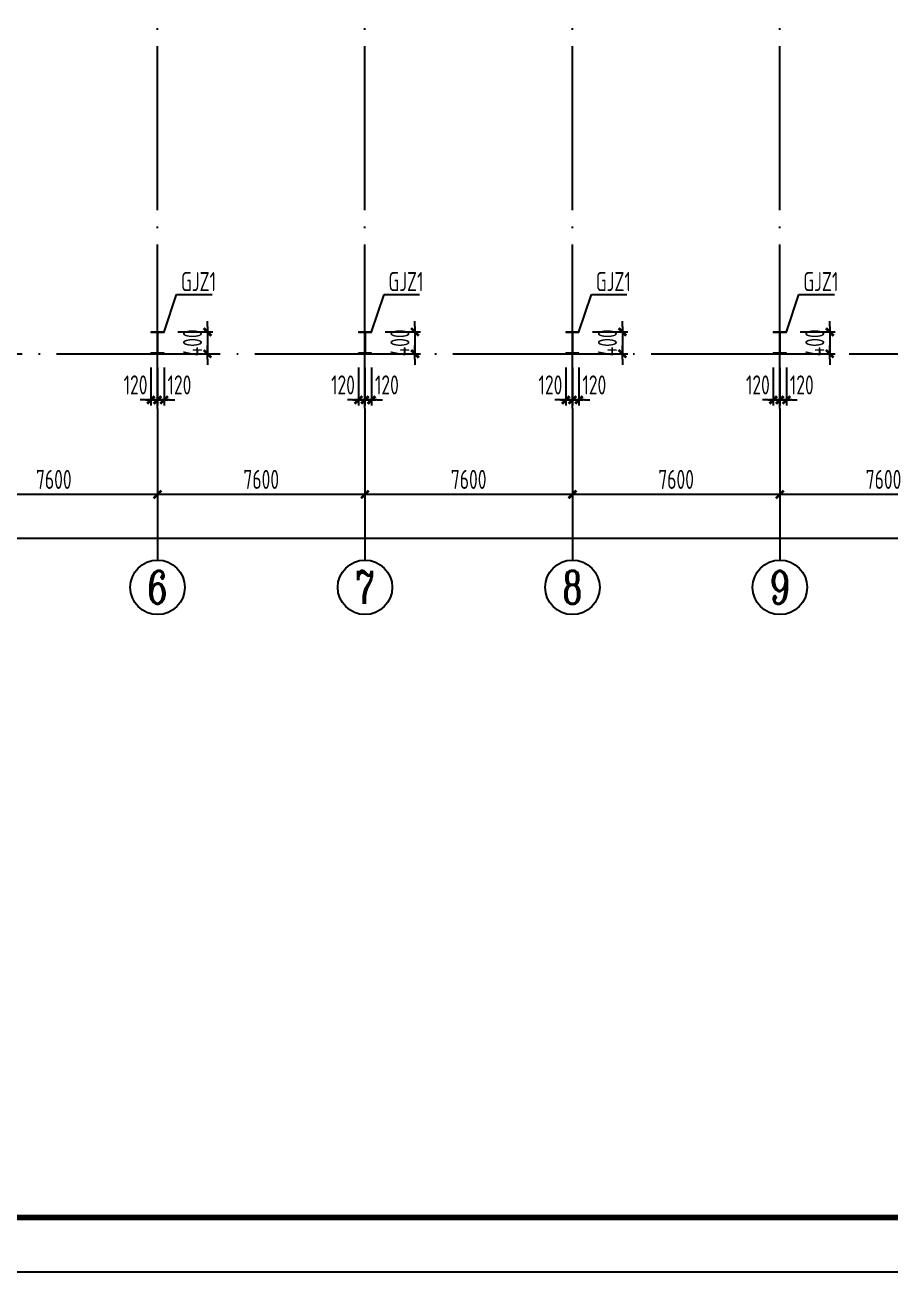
# Model space of a CAD drawing. Extents: x -3102990 to -851544, y -5293060 to -2540151.
# Drawn here: x -2203769 to -2187921, y -2672902 to -2650069 of the extents above; entities that cross this region are included whole.
import ezdxf
from ezdxf.enums import TextEntityAlignment as Align

# ---------------------------------------------------------------- set-up
doc = ezdxf.new("R2010")
doc.units = 0
doc.header["$LTSCALE"] = 1000
doc.header["$PDMODE"] = 1
doc.linetypes.add('DOTE', pattern=[2.42, 2, -0.2, 0.02, -0.2])
doc.layers.get('0').update_dxf_attribs({"linetype": 'CONTINUOUS'})
doc.layers.get('Defpoints').update_dxf_attribs({"linetype": 'CONTINUOUS'})
for name, color, linetype in [('AXIS', 253, 'DOTE'), ('COLU', 7, 'CONTINUOUS'), ('DIM', 3, 'CONTINUOUS'), ('NUM', 7, 'CONTINUOUS'), ('PUB_TITLE', 4, 'CONTINUOUS'), ('TEXT', 7, 'CONTINUOUS')]:
    doc.layers.add(name, color=color, linetype=linetype)
doc.layers.add('yichutu', color=7, linetype='CONTINUOUS', true_color=0xffffff, plot=False)
doc.styles.add('TSSD_Axis', font='Complex.shx', dxfattribs={"width": 0.7, "bigfont": 'hztxt.shx'})
doc.styles.add('TSSD_Dimension', font='tssdeng.shx', dxfattribs={"width": 0.7, "bigfont": 'Hztxt.shx'})
doc.styles.add('TSSD_Rein', font='Tssdeng.shx', dxfattribs={"width": 0.75, "bigfont": 'hztxt.shx'})
doc.dimstyles.new('TSSD_100_100', dxfattribs={"dimtxt": 350, "dimasz": 100, "dimexe": 100, "dimexo": 250, "dimgap": 100, "dimtad": 1, "dimdec": 0, "dimzin": 0, "dimdsep": 46, "dimtxsty": 'TSSD_Dimension', "dimblk": '_tsdbk', "dimcen": 0, "dimdle": 100, "dimclrt": 7, "dimadec": 0, "dimazin": 0, "dimtfac": 1, "dimtdec": 0, "dimtix": 1, "dimtmove": 2, "dimatfit": 3, "dimldrblk": '_tsdbk', "dimfxl": 250, "dimtolj": 1, "dimtzin": 0, "dimarcsym": 0})
doc.dimstyles.new('TSSD_200_100', dxfattribs={"dimtxt": 350, "dimasz": 100, "dimexe": 100, "dimexo": 250, "dimgap": 100, "dimtad": 1, "dimdec": 0, "dimlfac": 2, "dimzin": 0, "dimdsep": 46, "dimtxsty": 'TSSD_Dimension', "dimblk": 'ARCHTICK', "dimcen": 0, "dimdle": 100, "dimclrt": 7, "dimadec": 0, "dimazin": 0, "dimtfac": 1, "dimtdec": 0, "dimtix": 1, "dimtmove": 2, "dimatfit": 3, "dimfxl": 1, "dimtolj": 1, "dimtzin": 0, "dimarcsym": 0})

# ---------------------------------------------------------------- blocks, each defined once
blk = doc.blocks.new('ts_axno')
at = {"color": 0, "linetype": 'ByBlock', "lineweight": -2}
blk.add_circle((0, 0), 0.5, dxfattribs=at)
at = {"color": 0, "linetype": 'ByBlock', "lineweight": -2, "style": 'TSSD_Axis', "width": 0.7}
blk.add_attdef('A', text='', height=0.6, dxfattribs=at).set_placement((0, 0), align=Align.MIDDLE_CENTER)
blk = doc.blocks.new('_ArchTick')
at = {"color": 0, "const_width": 0.5}
blk.add_lwpolyline([(-0.71, -0.71), (0.71, 0.71)], dxfattribs=at)
blk = doc.blocks.new('*D43')
at = {"layer": 'Defpoints', "color": 0, "ltscale": 1.5}
for p in [(-2189940, -2657090), (-2186140, -2657090), (-2189940, -2658665)]:
    blk.add_point(p, dxfattribs=at)
at = {"layer": 'DIM', "color": 0, "lineweight": -2, "ltscale": 1.5}
for p, q in [((-2189940, -2657340), (-2189940, -2658765)), ((-2186140, -2657340), (-2186140, -2658765)), ((-2186040, -2658665), (-2190040, -2658665))]:
    blk.add_line(p, q, dxfattribs=at)
at = {"layer": 'DIM', "color": 0, "lineweight": -2, "ltscale": 1.5, "xscale": 100, "yscale": 100, "zscale": 100, "rotation": 180}
blk.add_blockref('_ArchTick', (-2189940, -2658665), dxfattribs=at)
at = {"layer": 'DIM', "color": 0, "lineweight": -2, "ltscale": 1.5, "xscale": 100, "yscale": 100, "zscale": 100}
blk.add_blockref('_ArchTick', (-2186140, -2658665), dxfattribs=at)
at = {"layer": 'DIM', "color": 7, "ltscale": 1.5, "insert": (-2188040, -2658390), "char_height": 350, "attachment_point": 5, "style": 'TSSD_Dimension'}
blk.add_mtext('\\A1;7600', dxfattribs=at)
blk = doc.blocks.new('*D44')
at = {"layer": 'Defpoints', "color": 0, "ltscale": 1.5}
for p in [(-2193740, -2657090), (-2189940, -2657090), (-2193740, -2658665)]:
    blk.add_point(p, dxfattribs=at)
at = {"layer": 'DIM', "color": 0, "lineweight": -2, "ltscale": 1.5}
for p, q in [((-2193740, -2657340), (-2193740, -2658765)), ((-2189940, -2657340), (-2189940, -2658765)), ((-2189840, -2658665), (-2193840, -2658665))]:
    blk.add_line(p, q, dxfattribs=at)
at = {"layer": 'DIM', "color": 0, "lineweight": -2, "ltscale": 1.5, "xscale": 100, "yscale": 100, "zscale": 100, "rotation": 180}
blk.add_blockref('_ArchTick', (-2193740, -2658665), dxfattribs=at)
at = {"layer": 'DIM', "color": 0, "lineweight": -2, "ltscale": 1.5, "xscale": 100, "yscale": 100, "zscale": 100}
blk.add_blockref('_ArchTick', (-2189940, -2658665), dxfattribs=at)
at = {"layer": 'DIM', "color": 7, "ltscale": 1.5, "insert": (-2191840, -2658390), "char_height": 350, "attachment_point": 5, "style": 'TSSD_Dimension'}
blk.add_mtext('\\A1;7600', dxfattribs=at)
blk = doc.blocks.new('*D45')
at = {"layer": 'Defpoints', "color": 0, "ltscale": 1.5}
for p in [(-2197540, -2657090), (-2193740, -2657090), (-2197540, -2658665)]:
    blk.add_point(p, dxfattribs=at)
at = {"layer": 'DIM', "color": 0, "lineweight": -2, "ltscale": 1.5}
for p, q in [((-2197540, -2657340), (-2197540, -2658765)), ((-2193740, -2657340), (-2193740, -2658765)), ((-2193640, -2658665), (-2197640, -2658665))]:
    blk.add_line(p, q, dxfattribs=at)
at = {"layer": 'DIM', "color": 0, "lineweight": -2, "ltscale": 1.5, "xscale": 100, "yscale": 100, "zscale": 100, "rotation": 180}
blk.add_blockref('_ArchTick', (-2197540, -2658665), dxfattribs=at)
at = {"layer": 'DIM', "color": 0, "lineweight": -2, "ltscale": 1.5, "xscale": 100, "yscale": 100, "zscale": 100}
blk.add_blockref('_ArchTick', (-2193740, -2658665), dxfattribs=at)
at = {"layer": 'DIM', "color": 7, "ltscale": 1.5, "insert": (-2195640, -2658390), "char_height": 350, "attachment_point": 5, "style": 'TSSD_Dimension'}
blk.add_mtext('\\A1;7600', dxfattribs=at)
blk = doc.blocks.new('*D46')
at = {"layer": 'Defpoints', "color": 0, "ltscale": 1.5}
for p in [(-2201340, -2657090), (-2197540, -2657090), (-2201340, -2658665)]:
    blk.add_point(p, dxfattribs=at)
at = {"layer": 'DIM', "color": 0, "lineweight": -2, "ltscale": 1.5}
for p, q in [((-2201340, -2657340), (-2201340, -2658765)), ((-2197540, -2657340), (-2197540, -2658765)), ((-2197440, -2658665), (-2201440, -2658665))]:
    blk.add_line(p, q, dxfattribs=at)
at = {"layer": 'DIM', "color": 0, "lineweight": -2, "ltscale": 1.5, "xscale": 100, "yscale": 100, "zscale": 100, "rotation": 180}
blk.add_blockref('_ArchTick', (-2201340, -2658665), dxfattribs=at)
at = {"layer": 'DIM', "color": 0, "lineweight": -2, "ltscale": 1.5, "xscale": 100, "yscale": 100, "zscale": 100}
blk.add_blockref('_ArchTick', (-2197540, -2658665), dxfattribs=at)
at = {"layer": 'DIM', "color": 7, "ltscale": 1.5, "insert": (-2199440, -2658390), "char_height": 350, "attachment_point": 5, "style": 'TSSD_Dimension'}
blk.add_mtext('\\A1;7600', dxfattribs=at)
blk = doc.blocks.new('*D47')
at = {"layer": 'Defpoints', "color": 0, "ltscale": 1.5}
for p in [(-2205140, -2657090), (-2201340, -2657090), (-2205140, -2658665)]:
    blk.add_point(p, dxfattribs=at)
at = {"layer": 'DIM', "color": 0, "lineweight": -2, "ltscale": 1.5}
for p, q in [((-2205140, -2657340), (-2205140, -2658765)), ((-2201340, -2657340), (-2201340, -2658765)), ((-2201240, -2658665), (-2205240, -2658665))]:
    blk.add_line(p, q, dxfattribs=at)
at = {"layer": 'DIM', "color": 0, "lineweight": -2, "ltscale": 1.5, "xscale": 100, "yscale": 100, "zscale": 100, "rotation": 180}
blk.add_blockref('_ArchTick', (-2205140, -2658665), dxfattribs=at)
at = {"layer": 'DIM', "color": 0, "lineweight": -2, "ltscale": 1.5, "xscale": 100, "yscale": 100, "zscale": 100}
blk.add_blockref('_ArchTick', (-2201340, -2658665), dxfattribs=at)
at = {"layer": 'DIM', "color": 7, "ltscale": 1.5, "insert": (-2203240, -2658390), "char_height": 350, "attachment_point": 5, "style": 'TSSD_Dimension'}
blk.add_mtext('\\A1;7600', dxfattribs=at)
blk = doc.blocks.new('*D52')
at = {"layer": 'Defpoints', "color": 0, "ltscale": 1.5}
for p in [(-2220340, -2657090), (-2144340, -2657090), (-2144340, -2659465)]:
    blk.add_point(p, dxfattribs=at)
at = {"layer": 'DIM', "color": 0, "lineweight": -2, "ltscale": 1.5}
for p, q in [((-2220340, -2657340), (-2220340, -2659565)), ((-2144340, -2657340), (-2144340, -2659565)), ((-2220440, -2659465), (-2144240, -2659465))]:
    blk.add_line(p, q, dxfattribs=at)
at = {"layer": 'DIM', "color": 0, "lineweight": -2, "ltscale": 1.5, "xscale": 100, "yscale": 100, "zscale": 100, "rotation": 180}
blk.add_blockref('_ArchTick', (-2220340, -2659465), dxfattribs=at)
at = {"layer": 'DIM', "color": 0, "lineweight": -2, "ltscale": 1.5, "xscale": 100, "yscale": 100, "zscale": 100}
blk.add_blockref('_ArchTick', (-2144340, -2659465), dxfattribs=at)
at = {"layer": 'DIM', "color": 7, "ltscale": 1.5, "insert": (-2182340, -2659190), "char_height": 350, "attachment_point": 5, "style": 'TSSD_Dimension'}
blk.add_mtext('\\A1;152000', dxfattribs=at)
blk = doc.blocks.new('_tsdbk')
blk.add_line((-1, 0), (1.5, 0))
blk.add_lwpolyline([(-0.7, -0.7, 0.5, 0.5, 0), (0.7, 0.7, 0.5, 0.5, 0)], format="xyseb")
blk = doc.blocks.new('*D680')
at = {"layer": 'Defpoints', "color": 0}
for p in [(-2201460, -2656090), (-2201340, -2656090), (-2201340, -2656935)]:
    blk.add_point(p, dxfattribs=at)
at = {"layer": 'DIM', "color": 0, "lineweight": -2}
for p, q in [((-2201460, -2656340), (-2201460, -2657035)), ((-2201340, -2656340), (-2201340, -2657035)), ((-2201560, -2656935), (-2201660, -2656935)), ((-2201460, -2656935), (-2201340, -2656935)), ((-2201240, -2656935), (-2201140, -2656935))]:
    blk.add_line(p, q, dxfattribs=at)
at = {"layer": 'DIM', "color": 0, "lineweight": -2, "xscale": 100, "yscale": 100, "zscale": 100}
blk.add_blockref('_tsdbk', (-2201460, -2656935), dxfattribs=at)
at = {"layer": 'DIM', "color": 0, "lineweight": -2, "xscale": 100, "yscale": 100, "zscale": 100, "rotation": 180}
blk.add_blockref('_tsdbk', (-2201340, -2656935), dxfattribs=at)
at = {"layer": 'DIM', "color": 7, "insert": (-2201742, -2656660), "char_height": 350, "attachment_point": 5, "style": 'TSSD_Dimension'}
blk.add_mtext('\\A1;120', dxfattribs=at)
blk = doc.blocks.new('*D681')
at = {"layer": 'Defpoints', "color": 0}
for p in [(-2201220, -2655690), (-2201220, -2656090), (-2200424, -2656090)]:
    blk.add_point(p, dxfattribs=at)
at = {"layer": 'DIM', "color": 0, "lineweight": -2}
for p, q in [((-2200424, -2655590), (-2200424, -2655490)), ((-2200970, -2655690), (-2200324, -2655690)), ((-2200424, -2655690), (-2200424, -2656090)), ((-2200970, -2656090), (-2200324, -2656090)), ((-2200424, -2656190), (-2200424, -2656290))]:
    blk.add_line(p, q, dxfattribs=at)
at = {"layer": 'DIM', "color": 0, "lineweight": -2, "xscale": 100, "yscale": 100, "zscale": 100}
for p, rotation in [((-2200424, -2655690), 270), ((-2200424, -2656090), 90)]:
    blk.add_blockref('_tsdbk', p, dxfattribs=dict(at, rotation=rotation))
at = {"layer": 'DIM', "color": 7, "insert": (-2200699, -2655890), "char_height": 350, "attachment_point": 5, "rotation": 90, "style": 'TSSD_Dimension'}
blk.add_mtext('\\A1;400', dxfattribs=at)
blk = doc.blocks.new('*D684')
at = {"layer": 'Defpoints', "color": 0}
for p in [(-2201340, -2656090), (-2201220, -2656090), (-2201220, -2656935)]:
    blk.add_point(p, dxfattribs=at)
at = {"layer": 'DIM', "color": 0, "lineweight": -2}
for p, q in [((-2201340, -2656340), (-2201340, -2657035)), ((-2201220, -2656340), (-2201220, -2657035)), ((-2201440, -2656935), (-2201540, -2656935)), ((-2201340, -2656935), (-2201220, -2656935)), ((-2201120, -2656935), (-2201020, -2656935))]:
    blk.add_line(p, q, dxfattribs=at)
at = {"layer": 'DIM', "color": 0, "lineweight": -2, "xscale": 100, "yscale": 100, "zscale": 100}
blk.add_blockref('_tsdbk', (-2201340, -2656935), dxfattribs=at)
at = {"layer": 'DIM', "color": 0, "lineweight": -2, "xscale": 100, "yscale": 100, "zscale": 100, "rotation": 180}
blk.add_blockref('_tsdbk', (-2201220, -2656935), dxfattribs=at)
at = {"layer": 'DIM', "color": 7, "insert": (-2200938, -2656660), "char_height": 350, "attachment_point": 5, "style": 'TSSD_Dimension'}
blk.add_mtext('\\A1;120', dxfattribs=at)
blk = doc.blocks.new('*D686')
at = {"layer": 'Defpoints', "color": 0}
for p in [(-2197660, -2656090), (-2197540, -2656090), (-2197540, -2656935)]:
    blk.add_point(p, dxfattribs=at)
at = {"layer": 'DIM', "color": 0, "lineweight": -2}
for p, q in [((-2197660, -2656340), (-2197660, -2657035)), ((-2197540, -2656340), (-2197540, -2657035)), ((-2197760, -2656935), (-2197860, -2656935)), ((-2197660, -2656935), (-2197540, -2656935)), ((-2197440, -2656935), (-2197340, -2656935))]:
    blk.add_line(p, q, dxfattribs=at)
at = {"layer": 'DIM', "color": 0, "lineweight": -2, "xscale": 100, "yscale": 100, "zscale": 100}
blk.add_blockref('_tsdbk', (-2197660, -2656935), dxfattribs=at)
at = {"layer": 'DIM', "color": 0, "lineweight": -2, "xscale": 100, "yscale": 100, "zscale": 100, "rotation": 180}
blk.add_blockref('_tsdbk', (-2197540, -2656935), dxfattribs=at)
at = {"layer": 'DIM', "color": 7, "insert": (-2197942, -2656660), "char_height": 350, "attachment_point": 5, "style": 'TSSD_Dimension'}
blk.add_mtext('\\A1;120', dxfattribs=at)
blk = doc.blocks.new('*D687')
at = {"layer": 'Defpoints', "color": 0}
for p in [(-2197420, -2655690), (-2197420, -2656090), (-2196624, -2656090)]:
    blk.add_point(p, dxfattribs=at)
at = {"layer": 'DIM', "color": 0, "lineweight": -2}
for p, q in [((-2196624, -2655590), (-2196624, -2655490)), ((-2197170, -2655690), (-2196524, -2655690)), ((-2196624, -2655690), (-2196624, -2656090)), ((-2197170, -2656090), (-2196524, -2656090)), ((-2196624, -2656190), (-2196624, -2656290))]:
    blk.add_line(p, q, dxfattribs=at)
at = {"layer": 'DIM', "color": 0, "lineweight": -2, "xscale": 100, "yscale": 100, "zscale": 100}
for p, rotation in [((-2196624, -2655690), 270), ((-2196624, -2656090), 90)]:
    blk.add_blockref('_tsdbk', p, dxfattribs=dict(at, rotation=rotation))
at = {"layer": 'DIM', "color": 7, "insert": (-2196899, -2655890), "char_height": 350, "attachment_point": 5, "rotation": 90, "style": 'TSSD_Dimension'}
blk.add_mtext('\\A1;400', dxfattribs=at)
blk = doc.blocks.new('*D690')
at = {"layer": 'Defpoints', "color": 0}
for p in [(-2197540, -2656090), (-2197420, -2656090), (-2197420, -2656935)]:
    blk.add_point(p, dxfattribs=at)
at = {"layer": 'DIM', "color": 0, "lineweight": -2}
for p, q in [((-2197540, -2656340), (-2197540, -2657035)), ((-2197420, -2656340), (-2197420, -2657035)), ((-2197640, -2656935), (-2197740, -2656935)), ((-2197540, -2656935), (-2197420, -2656935)), ((-2197320, -2656935), (-2197220, -2656935))]:
    blk.add_line(p, q, dxfattribs=at)
at = {"layer": 'DIM', "color": 0, "lineweight": -2, "xscale": 100, "yscale": 100, "zscale": 100}
blk.add_blockref('_tsdbk', (-2197540, -2656935), dxfattribs=at)
at = {"layer": 'DIM', "color": 0, "lineweight": -2, "xscale": 100, "yscale": 100, "zscale": 100, "rotation": 180}
blk.add_blockref('_tsdbk', (-2197420, -2656935), dxfattribs=at)
at = {"layer": 'DIM', "color": 7, "insert": (-2197138, -2656660), "char_height": 350, "attachment_point": 5, "style": 'TSSD_Dimension'}
blk.add_mtext('\\A1;120', dxfattribs=at)
blk = doc.blocks.new('*D692')
at = {"layer": 'Defpoints', "color": 0}
for p in [(-2193860, -2656090), (-2193740, -2656090), (-2193740, -2656935)]:
    blk.add_point(p, dxfattribs=at)
at = {"layer": 'DIM', "color": 0, "lineweight": -2}
for p, q in [((-2193860, -2656340), (-2193860, -2657035)), ((-2193740, -2656340), (-2193740, -2657035)), ((-2193960, -2656935), (-2194060, -2656935)), ((-2193860, -2656935), (-2193740, -2656935)), ((-2193640, -2656935), (-2193540, -2656935))]:
    blk.add_line(p, q, dxfattribs=at)
at = {"layer": 'DIM', "color": 0, "lineweight": -2, "xscale": 100, "yscale": 100, "zscale": 100}
blk.add_blockref('_tsdbk', (-2193860, -2656935), dxfattribs=at)
at = {"layer": 'DIM', "color": 0, "lineweight": -2, "xscale": 100, "yscale": 100, "zscale": 100, "rotation": 180}
blk.add_blockref('_tsdbk', (-2193740, -2656935), dxfattribs=at)
at = {"layer": 'DIM', "color": 7, "insert": (-2194142, -2656660), "char_height": 350, "attachment_point": 5, "style": 'TSSD_Dimension'}
blk.add_mtext('\\A1;120', dxfattribs=at)
blk = doc.blocks.new('*D693')
at = {"layer": 'Defpoints', "color": 0}
for p in [(-2193620, -2655690), (-2193620, -2656090), (-2192824, -2656090)]:
    blk.add_point(p, dxfattribs=at)
at = {"layer": 'DIM', "color": 0, "lineweight": -2}
for p, q in [((-2192824, -2655590), (-2192824, -2655490)), ((-2193370, -2655690), (-2192724, -2655690)), ((-2192824, -2655690), (-2192824, -2656090)), ((-2193370, -2656090), (-2192724, -2656090)), ((-2192824, -2656190), (-2192824, -2656290))]:
    blk.add_line(p, q, dxfattribs=at)
at = {"layer": 'DIM', "color": 0, "lineweight": -2, "xscale": 100, "yscale": 100, "zscale": 100}
for p, rotation in [((-2192824, -2655690), 270), ((-2192824, -2656090), 90)]:
    blk.add_blockref('_tsdbk', p, dxfattribs=dict(at, rotation=rotation))
at = {"layer": 'DIM', "color": 7, "insert": (-2193099, -2655890), "char_height": 350, "attachment_point": 5, "rotation": 90, "style": 'TSSD_Dimension'}
blk.add_mtext('\\A1;400', dxfattribs=at)
blk = doc.blocks.new('*D696')
at = {"layer": 'Defpoints', "color": 0}
for p in [(-2193740, -2656090), (-2193620, -2656090), (-2193620, -2656935)]:
    blk.add_point(p, dxfattribs=at)
at = {"layer": 'DIM', "color": 0, "lineweight": -2}
for p, q in [((-2193740, -2656340), (-2193740, -2657035)), ((-2193620, -2656340), (-2193620, -2657035)), ((-2193840, -2656935), (-2193940, -2656935)), ((-2193740, -2656935), (-2193620, -2656935)), ((-2193520, -2656935), (-2193420, -2656935))]:
    blk.add_line(p, q, dxfattribs=at)
at = {"layer": 'DIM', "color": 0, "lineweight": -2, "xscale": 100, "yscale": 100, "zscale": 100}
blk.add_blockref('_tsdbk', (-2193740, -2656935), dxfattribs=at)
at = {"layer": 'DIM', "color": 0, "lineweight": -2, "xscale": 100, "yscale": 100, "zscale": 100, "rotation": 180}
blk.add_blockref('_tsdbk', (-2193620, -2656935), dxfattribs=at)
at = {"layer": 'DIM', "color": 7, "insert": (-2193338, -2656660), "char_height": 350, "attachment_point": 5, "style": 'TSSD_Dimension'}
blk.add_mtext('\\A1;120', dxfattribs=at)
blk = doc.blocks.new('*D698')
at = {"layer": 'Defpoints', "color": 0}
for p in [(-2190060, -2656090), (-2189940, -2656090), (-2189940, -2656935)]:
    blk.add_point(p, dxfattribs=at)
at = {"layer": 'DIM', "color": 0, "lineweight": -2}
for p, q in [((-2190060, -2656340), (-2190060, -2657035)), ((-2189940, -2656340), (-2189940, -2657035)), ((-2190160, -2656935), (-2190260, -2656935)), ((-2190060, -2656935), (-2189940, -2656935)), ((-2189840, -2656935), (-2189740, -2656935))]:
    blk.add_line(p, q, dxfattribs=at)
at = {"layer": 'DIM', "color": 0, "lineweight": -2, "xscale": 100, "yscale": 100, "zscale": 100}
blk.add_blockref('_tsdbk', (-2190060, -2656935), dxfattribs=at)
at = {"layer": 'DIM', "color": 0, "lineweight": -2, "xscale": 100, "yscale": 100, "zscale": 100, "rotation": 180}
blk.add_blockref('_tsdbk', (-2189940, -2656935), dxfattribs=at)
at = {"layer": 'DIM', "color": 7, "insert": (-2190342, -2656660), "char_height": 350, "attachment_point": 5, "style": 'TSSD_Dimension'}
blk.add_mtext('\\A1;120', dxfattribs=at)
blk = doc.blocks.new('*D699')
at = {"layer": 'Defpoints', "color": 0}
for p in [(-2189820, -2655690), (-2189820, -2656090), (-2189024, -2656090)]:
    blk.add_point(p, dxfattribs=at)
at = {"layer": 'DIM', "color": 0, "lineweight": -2}
for p, q in [((-2189024, -2655590), (-2189024, -2655490)), ((-2189570, -2655690), (-2188924, -2655690)), ((-2189024, -2655690), (-2189024, -2656090)), ((-2189570, -2656090), (-2188924, -2656090)), ((-2189024, -2656190), (-2189024, -2656290))]:
    blk.add_line(p, q, dxfattribs=at)
at = {"layer": 'DIM', "color": 0, "lineweight": -2, "xscale": 100, "yscale": 100, "zscale": 100}
for p, rotation in [((-2189024, -2655690), 270), ((-2189024, -2656090), 90)]:
    blk.add_blockref('_tsdbk', p, dxfattribs=dict(at, rotation=rotation))
at = {"layer": 'DIM', "color": 7, "insert": (-2189299, -2655890), "char_height": 350, "attachment_point": 5, "rotation": 90, "style": 'TSSD_Dimension'}
blk.add_mtext('\\A1;400', dxfattribs=at)
blk = doc.blocks.new('*D702')
at = {"layer": 'Defpoints', "color": 0}
for p in [(-2189940, -2656090), (-2189820, -2656090), (-2189820, -2656935)]:
    blk.add_point(p, dxfattribs=at)
at = {"layer": 'DIM', "color": 0, "lineweight": -2}
for p, q in [((-2189940, -2656340), (-2189940, -2657035)), ((-2189820, -2656340), (-2189820, -2657035)), ((-2190040, -2656935), (-2190140, -2656935)), ((-2189940, -2656935), (-2189820, -2656935)), ((-2189720, -2656935), (-2189620, -2656935))]:
    blk.add_line(p, q, dxfattribs=at)
at = {"layer": 'DIM', "color": 0, "lineweight": -2, "xscale": 100, "yscale": 100, "zscale": 100}
blk.add_blockref('_tsdbk', (-2189940, -2656935), dxfattribs=at)
at = {"layer": 'DIM', "color": 0, "lineweight": -2, "xscale": 100, "yscale": 100, "zscale": 100, "rotation": 180}
blk.add_blockref('_tsdbk', (-2189820, -2656935), dxfattribs=at)
at = {"layer": 'DIM', "color": 7, "insert": (-2189538, -2656660), "char_height": 350, "attachment_point": 5, "style": 'TSSD_Dimension'}
blk.add_mtext('\\A1;120', dxfattribs=at)
blk = doc.blocks.new('A$C16496DF1')
at = {"layer": 'PUB_TITLE'}
blk.add_lwpolyline([(0, 0), (0, 42000), (104100, 42000), (104100, 0)], close=True, dxfattribs=at)
at = {"layer": 'PUB_TITLE', "const_width": 100}
blk.add_lwpolyline([(103100, 1000), (103100, 41000), (713, 41000), (713, 1000), (103100, 1000)], dxfattribs=at)
blk = doc.blocks.new('yct-1041-420-104100-42000-100-2006.0')
at = {"layer": 'yichutu', "color": 7, "true_color": 0xffffff}
blk.add_lwpolyline([(0, 0), (0, 42000), (104100, 42000), (104100, 0)], close=True, dxfattribs=at)

msp = doc.modelspace()

# ---------------------------------------------------------------- linework, layer by layer
at = {"layer": 'AXIS', "ltscale": 1.5}
for p, q in [((-2201339.79, -2657090.5), (-2201339.79, -2640340.5)), ((-2197539.79, -2657090.5), (-2197539.79, -2640340.5)), ((-2193739.79, -2657090.5), (-2193739.79, -2640340.5)), ((-2189939.79, -2657090.5), (-2189939.79, -2640340.5)), ((-2221339.79, -2656090.5), (-2143339.79, -2656090.5))]:
    msp.add_line(p, q, dxfattribs=at)
at = {"layer": 'COLU', "lineweight": 5}
for p, q in [((-2201219.79, -2655690.5), (-2201459.79, -2655690.5)), ((-2201459.79, -2655690.5), (-2201459.79, -2655708.5)), ((-2201219.79, -2655708.5), (-2201459.79, -2655708.5)), ((-2201347.79, -2655708.5), (-2201347.79, -2656072.5)), ((-2201331.79, -2655708.5), (-2201331.79, -2656072.5)), ((-2201219.79, -2655708.5), (-2201219.79, -2655690.5)), ((-2197419.79, -2655690.5), (-2197659.79, -2655690.5)), ((-2197659.79, -2655690.5), (-2197659.79, -2655708.5)), ((-2197419.79, -2655708.5), (-2197659.79, -2655708.5)), ((-2197547.79, -2655708.5), (-2197547.79, -2656072.5)), ((-2197531.79, -2655708.5), (-2197531.79, -2656072.5)), ((-2197419.79, -2655708.5), (-2197419.79, -2655690.5)), ((-2193619.79, -2655690.5), (-2193859.79, -2655690.5)), ((-2193859.79, -2655690.5), (-2193859.79, -2655708.5)), ((-2193619.79, -2655708.5), (-2193859.79, -2655708.5)), ((-2193747.79, -2655708.5), (-2193747.79, -2656072.5)), ((-2193731.79, -2655708.5), (-2193731.79, -2656072.5)), ((-2193619.79, -2655708.5), (-2193619.79, -2655690.5)), ((-2189819.79, -2655690.5), (-2190059.79, -2655690.5)), ((-2190059.79, -2655690.5), (-2190059.79, -2655708.5)), ((-2189819.79, -2655708.5), (-2190059.79, -2655708.5)), ((-2189947.79, -2655708.5), (-2189947.79, -2656072.5)), ((-2189931.79, -2655708.5), (-2189931.79, -2656072.5)), ((-2189819.79, -2655708.5), (-2189819.79, -2655690.5)), ((-2201219.79, -2656072.5), (-2201459.79, -2656072.5)), ((-2201459.79, -2656090.5), (-2201459.79, -2656072.5)), ((-2201219.79, -2656090.5), (-2201459.79, -2656090.5)), ((-2201219.79, -2656090.5), (-2201219.79, -2656072.5)), ((-2197419.79, -2656072.5), (-2197659.79, -2656072.5)), ((-2197659.79, -2656090.5), (-2197659.79, -2656072.5)), ((-2197419.79, -2656090.5), (-2197659.79, -2656090.5)), ((-2197419.79, -2656090.5), (-2197419.79, -2656072.5)), ((-2193619.79, -2656072.5), (-2193859.79, -2656072.5)), ((-2193859.79, -2656090.5), (-2193859.79, -2656072.5)), ((-2193619.79, -2656090.5), (-2193859.79, -2656090.5)), ((-2193619.79, -2656090.5), (-2193619.79, -2656072.5)), ((-2189819.79, -2656072.5), (-2190059.79, -2656072.5)), ((-2190059.79, -2656090.5), (-2190059.79, -2656072.5)), ((-2189819.79, -2656090.5), (-2190059.79, -2656090.5)), ((-2189819.79, -2656090.5), (-2189819.79, -2656072.5))]:
    msp.add_line(p, q, dxfattribs=at)
at = {"layer": 'NUM'}
for p, q in [((-2201219.79, -2655690.5), (-2200990.38, -2655004.78)), ((-2200990.38, -2655004.78), (-2200341.34, -2655004.78)), ((-2197419.79, -2655690.5), (-2197190.38, -2655004.78)), ((-2197190.38, -2655004.78), (-2196541.34, -2655004.78)), ((-2193619.79, -2655690.5), (-2193390.38, -2655004.78)), ((-2193390.38, -2655004.78), (-2192741.34, -2655004.78)), ((-2189819.79, -2655690.5), (-2189590.38, -2655004.78)), ((-2189590.38, -2655004.78), (-2188941.34, -2655004.78))]:
    msp.add_line(p, q, dxfattribs=at)
at = {"layer": 'NUM', "ltscale": 1.5}
for p, q in [((-2201339.79, -2657090.5), (-2201339.79, -2659865.5)), ((-2197539.79, -2657090.5), (-2197539.79, -2659865.5)), ((-2193739.79, -2657090.5), (-2193739.79, -2659865.5)), ((-2189939.79, -2657090.5), (-2189939.79, -2659865.5))]:
    msp.add_line(p, q, dxfattribs=at)

# ---------------------------------------------------------------- block references
at = {"ltscale": 1.5}
msp.add_blockref('A$C16496DF1', (-2236101.86, -2672902.4), dxfattribs=at)
at = {"layer": 'NUM'}
ref = msp.add_blockref('ts_axno', (-2201339.79, -2660365.5), dxfattribs=dict(at, xscale=1000, yscale=1000, zscale=1000))
ref.add_attrib('6', '6', dxfattribs={"height": 600, "style": 'TSSD_Axis', "width": 0.7}).set_placement((-2201339.79, -2660365.5), align=Align.MIDDLE_CENTER)
ref = msp.add_blockref('ts_axno', (-2197539.79, -2660365.5), dxfattribs=dict(at, xscale=1000, yscale=1000, zscale=1000))
ref.add_attrib('7', '7', dxfattribs={"height": 600, "style": 'TSSD_Axis', "width": 0.7}).set_placement((-2197539.79, -2660365.5), align=Align.MIDDLE_CENTER)
ref = msp.add_blockref('ts_axno', (-2193739.79, -2660365.5), dxfattribs=dict(at, xscale=1000, yscale=1000, zscale=1000))
ref.add_attrib('8', '8', dxfattribs={"height": 600, "style": 'TSSD_Axis', "width": 0.7}).set_placement((-2193739.79, -2660365.5), align=Align.MIDDLE_CENTER)
ref = msp.add_blockref('ts_axno', (-2189939.79, -2660365.5), dxfattribs=dict(at, xscale=1000, yscale=1000, zscale=1000))
ref.add_attrib('9', '9', dxfattribs={"height": 600, "style": 'TSSD_Axis', "width": 0.7}).set_placement((-2189939.79, -2660365.5), align=Align.MIDDLE_CENTER)
at = {"layer": 'yichutu'}
msp.add_blockref('yct-1041-420-104100-42000-100-2006.0', (-2236101.86, -2672902.4), dxfattribs=at)

# ---------------------------------------------------------------- texts
at = {"layer": 'TEXT', "style": 'TSSD_Rein', "width": 0.7}
for p in [(-2200910.25, -2654942.98), (-2197110.25, -2654942.98), (-2193310.25, -2654942.98), (-2189510.25, -2654942.98)]:
    msp.add_text('GJZ1', height=350, dxfattribs=at).set_placement(p)

# ---------------------------------------------------------------- dimensions: what is measured, and where the dimension line sits
at = {"layer": 'DIM'}
for base, p1, p2, picture, middle in [((-2200424.42, -2656090.5), (-2201219.79, -2655690.5), (-2201219.79, -2656090.5), '*D681', (-2200699.42, -2655890.5)), ((-2196624.42, -2656090.5), (-2197419.79, -2655690.5), (-2197419.79, -2656090.5), '*D687', (-2196899.42, -2655890.5)), ((-2192824.42, -2656090.5), (-2193619.79, -2655690.5), (-2193619.79, -2656090.5), '*D693', (-2193099.42, -2655890.5)), ((-2189024.42, -2656090.5), (-2189819.79, -2655690.5), (-2189819.79, -2656090.5), '*D699', (-2189299.42, -2655890.5))]:
    dim = msp.add_linear_dim(base=base, p1=p1, p2=p2, angle=90, dimstyle='TSSD_100_100', dxfattribs=at)
    dim.commit()
    dim.dimension.update_dxf_attribs({"geometry": picture, "text_midpoint": middle})
for base, p1, p2, picture, middle in [((-2201339.79, -2656935.01), (-2201459.79, -2656090.5), (-2201339.79, -2656090.5), '*D680', (-2201742.03, -2656660.01)), ((-2201219.79, -2656935.01), (-2201339.79, -2656090.5), (-2201219.79, -2656090.5), '*D684', (-2200937.55, -2656660.01)), ((-2197539.79, -2656935.01), (-2197659.79, -2656090.5), (-2197539.79, -2656090.5), '*D686', (-2197942.03, -2656660.01)), ((-2197419.79, -2656935.01), (-2197539.79, -2656090.5), (-2197419.79, -2656090.5), '*D690', (-2197137.55, -2656660.01)), ((-2193739.79, -2656935.01), (-2193859.79, -2656090.5), (-2193739.79, -2656090.5), '*D692', (-2194142.03, -2656660.01)), ((-2193619.79, -2656935.01), (-2193739.79, -2656090.5), (-2193619.79, -2656090.5), '*D696', (-2193337.55, -2656660.01)), ((-2189939.79, -2656935.01), (-2190059.79, -2656090.5), (-2189939.79, -2656090.5), '*D698', (-2190342.03, -2656660.01)), ((-2189819.79, -2656935.01), (-2189939.79, -2656090.5), (-2189819.79, -2656090.5), '*D702', (-2189537.55, -2656660.01))]:
    dim = msp.add_linear_dim(base=base, p1=p1, p2=p2, dimstyle='TSSD_100_100', dxfattribs=at)
    dim.commit()
    dim.dimension.update_dxf_attribs({"geometry": picture, "text_midpoint": middle, "dimtype": 160})
at = {"layer": 'DIM', "ltscale": 1.5}
for base, p1, p2, picture, middle in [((-2144339.79, -2659465.5), (-2220339.79, -2657090.5), (-2144339.79, -2657090.5), '*D52', (-2182339.79, -2659190.5)), ((-2205139.79, -2658665.5), (-2201339.79, -2657090.5), (-2205139.79, -2657090.5), '*D47', (-2203239.79, -2658390.5)), ((-2201339.79, -2658665.5), (-2197539.79, -2657090.5), (-2201339.79, -2657090.5), '*D46', (-2199439.79, -2658390.5)), ((-2197539.79, -2658665.5), (-2193739.79, -2657090.5), (-2197539.79, -2657090.5), '*D45', (-2195639.79, -2658390.5)), ((-2193739.79, -2658665.5), (-2189939.79, -2657090.5), (-2193739.79, -2657090.5), '*D44', (-2191839.79, -2658390.5)), ((-2189939.79, -2658665.5), (-2186139.79, -2657090.5), (-2189939.79, -2657090.5), '*D43', (-2188039.79, -2658390.5))]:
    dim = msp.add_linear_dim(base=base, p1=p1, p2=p2, angle=180, dimstyle='TSSD_200_100', dxfattribs=at)
    dim.commit()
    dim.dimension.update_dxf_attribs({"geometry": picture, "text_midpoint": middle})

doc.saveas('drawing.dxf')
